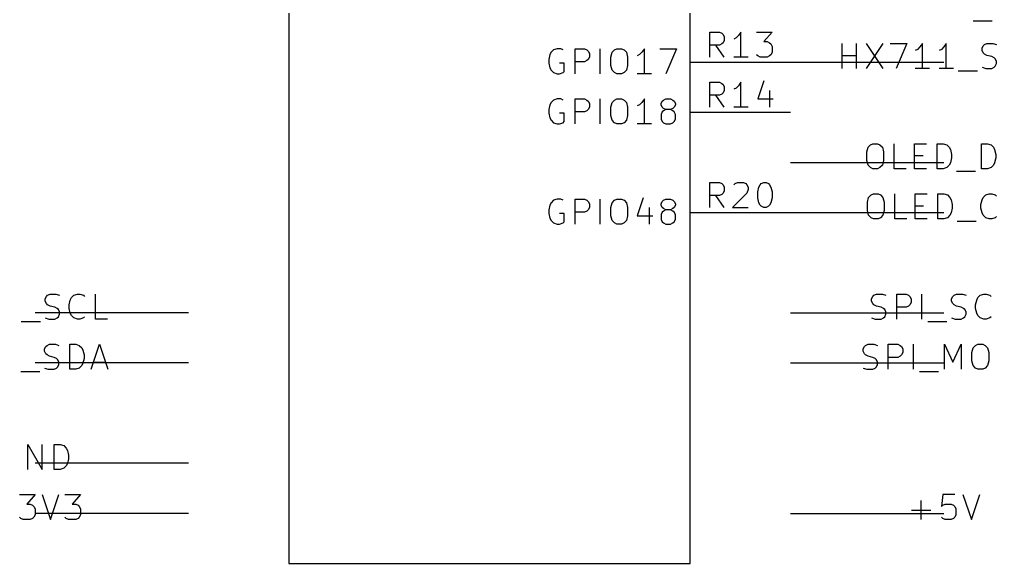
# Model space of a CAD drawing. Extents: x -0.4 to 16.1, y -11.3 to -0.4.
# Drawn here: x 3.788 to 5.735, y -4.937 to -3.852 of the extents above; entities that cross this region are included whole.
import ezdxf

# ---------------------------------------------------------------- set-up
doc = ezdxf.new("R2010")
doc.units = 0
doc.header["$MEASUREMENT"] = 0
for name, color, linetype in [('CYAN2', 4, 'CONTINUOUS'), ('GRAY1', 251, 'CONTINUOUS'), ('GREEN3', 91, 'CONTINUOUS'), ('LYELLOW', 51, 'CONTINUOUS'), ('RED2', 1, 'CONTINUOUS'), ('RED3', 11, 'CONTINUOUS')]:
    doc.layers.add(name, color=color, linetype=linetype)

msp = doc.modelspace()

# ---------------------------------------------------------------- linework, layer by layer
at = {"layer": 'CYAN2', "linetype": 'CONTINUOUS'}
for p, q in [((4.852, -3.9125), (4.8473, -3.9173)), ((4.8592, -3.9101), (4.852, -3.9125)), ((4.8663, -3.9101), (4.8592, -3.9101)), ((4.8711, -3.9125), (4.8663, -3.9101)), ((4.8949, -3.9601), (4.8949, -3.9101)), ((4.8949, -3.9101), (4.9139, -3.9101)), ((4.9139, -3.9101), (4.9187, -3.9125)), ((4.9187, -3.9125), (4.9211, -3.9149)), ((4.9449, -3.9601), (4.9449, -3.9101)), ((4.9687, -3.9173), (4.9735, -3.9125)), ((4.9735, -3.9125), (4.9782, -3.9101)), ((4.9782, -3.9101), (4.9877, -3.9101)), ((4.9877, -3.9101), (4.9925, -3.9125)), ((4.9925, -3.9125), (4.9973, -3.9173)), ((5.033, -3.9101), (5.0282, -3.9173)), ((5.033, -3.9601), (5.033, -3.9101)), ((5.0639, -3.9101), (5.0973, -3.9101)), ((5.0973, -3.9101), (5.0758, -3.9601)), ((4.8449, -3.922), (4.8425, -3.9316)), ((4.8425, -3.9316), (4.8425, -3.9387)), ((4.8473, -3.9173), (4.8449, -3.922)), ((4.9211, -3.9316), (4.9187, -3.9339)), ((4.9211, -3.9149), (4.9235, -3.9197)), ((4.9235, -3.9268), (4.9211, -3.9316)), ((4.9235, -3.9197), (4.9235, -3.9268)), ((4.9663, -3.9268), (4.9687, -3.9173)), ((4.9663, -3.9435), (4.9663, -3.9268)), ((4.9973, -3.9173), (4.9996, -3.9268)), ((4.9996, -3.9268), (4.9996, -3.9435)), ((5.0235, -3.922), (5.0187, -3.9244)), ((5.0282, -3.9173), (5.0235, -3.922)), ((4.8425, -3.9387), (4.8449, -3.9482)), ((4.8449, -3.9482), (4.8473, -3.953)), ((4.8735, -3.9387), (4.8639, -3.9387)), ((4.8735, -3.9554), (4.8735, -3.9387)), ((4.9139, -3.9363), (4.8949, -3.9363)), ((4.9187, -3.9339), (4.9139, -3.9363)), ((4.9687, -3.953), (4.9663, -3.9435)), ((4.9996, -3.9435), (4.9973, -3.953)), ((4.8473, -3.953), (4.852, -3.9578)), ((4.852, -3.9578), (4.8592, -3.9601)), ((4.8592, -3.9601), (4.8639, -3.9601)), ((4.8639, -3.9601), (4.8711, -3.9578)), ((4.8711, -3.9578), (4.8735, -3.9554)), ((4.9735, -3.9578), (4.9687, -3.953)), ((4.9782, -3.9601), (4.9735, -3.9578)), ((4.9877, -3.9601), (4.9782, -3.9601)), ((4.9925, -3.9578), (4.9877, -3.9601)), ((4.9973, -3.953), (4.9925, -3.9578)), ((5.0473, -3.9601), (5.0187, -3.9601)), ((4.8592, -4.0101), (4.852, -4.0125)), ((4.8663, -4.0101), (4.8592, -4.0101)), ((4.8711, -4.0125), (4.8663, -4.0101)), ((4.8949, -4.0601), (4.8949, -4.0101)), ((4.8949, -4.0101), (4.9139, -4.0101)), ((4.9139, -4.0101), (4.9187, -4.0125)), ((4.9449, -4.0601), (4.9449, -4.0101)), ((4.9735, -4.0125), (4.9782, -4.0101)), ((4.9782, -4.0101), (4.9877, -4.0101)), ((4.9877, -4.0101), (4.9925, -4.0125)), ((5.033, -4.0101), (5.0282, -4.0173)), ((5.033, -4.0601), (5.033, -4.0101)), ((5.0711, -4.0125), (5.0758, -4.0101)), ((5.0758, -4.0101), (5.0854, -4.0101)), ((5.0854, -4.0101), (5.0901, -4.0125)), ((4.8449, -4.022), (4.8425, -4.0316)), ((4.8473, -4.0173), (4.8449, -4.022)), ((4.852, -4.0125), (4.8473, -4.0173)), ((4.9187, -4.0125), (4.9211, -4.0149)), ((4.9211, -4.0149), (4.9235, -4.0197)), ((4.9235, -4.0268), (4.9211, -4.0316)), ((4.9235, -4.0197), (4.9235, -4.0268)), ((4.9663, -4.0268), (4.9687, -4.0173)), ((4.9663, -4.0435), (4.9663, -4.0268)), ((4.9687, -4.0173), (4.9735, -4.0125)), ((4.9925, -4.0125), (4.9973, -4.0173)), ((4.9973, -4.0173), (4.9996, -4.0268)), ((4.9996, -4.0268), (4.9996, -4.0435)), ((5.0235, -4.022), (5.0187, -4.0244)), ((5.0282, -4.0173), (5.0235, -4.022)), ((5.0663, -4.0197), (5.0687, -4.0149)), ((5.0663, -4.022), (5.0663, -4.0197)), ((5.0687, -4.0268), (5.0663, -4.022)), ((5.0687, -4.0149), (5.0711, -4.0125)), ((5.0711, -4.0292), (5.0687, -4.0268)), ((5.0758, -4.0316), (5.0711, -4.0292)), ((5.0901, -4.0292), (5.0854, -4.0316)), ((5.0901, -4.0125), (5.0925, -4.0149)), ((5.0925, -4.0268), (5.0901, -4.0292)), ((5.0925, -4.0149), (5.0949, -4.0197)), ((5.0949, -4.022), (5.0925, -4.0268)), ((5.0949, -4.0197), (5.0949, -4.022)), ((4.8425, -4.0316), (4.8425, -4.0387)), ((4.8425, -4.0387), (4.8449, -4.0482)), ((4.8449, -4.0482), (4.8473, -4.053)), ((4.8735, -4.0387), (4.8639, -4.0387)), ((4.8735, -4.0554), (4.8735, -4.0387)), ((4.9139, -4.0363), (4.8949, -4.0363)), ((4.9187, -4.0339), (4.9139, -4.0363)), ((4.9211, -4.0316), (4.9187, -4.0339)), ((4.9687, -4.053), (4.9663, -4.0435)), ((4.9996, -4.0435), (4.9973, -4.053)), ((5.0687, -4.0363), (5.0663, -4.0411)), ((5.0663, -4.0411), (5.0663, -4.0506)), ((5.0711, -4.0339), (5.0687, -4.0363)), ((5.0758, -4.0316), (5.0711, -4.0339)), ((5.0854, -4.0316), (5.0758, -4.0316)), ((5.0901, -4.0339), (5.0854, -4.0316)), ((5.0925, -4.0363), (5.0901, -4.0339)), ((5.0949, -4.0411), (5.0925, -4.0363)), ((5.0949, -4.0506), (5.0949, -4.0411)), ((4.8473, -4.053), (4.852, -4.0578)), ((4.852, -4.0578), (4.8592, -4.0601)), ((4.8592, -4.0601), (4.8639, -4.0601)), ((4.8639, -4.0601), (4.8711, -4.0578)), ((4.8711, -4.0578), (4.8735, -4.0554)), ((4.9735, -4.0578), (4.9687, -4.053)), ((4.9782, -4.0601), (4.9735, -4.0578)), ((4.9877, -4.0601), (4.9782, -4.0601)), ((4.9925, -4.0578), (4.9877, -4.0601)), ((4.9973, -4.053), (4.9925, -4.0578)), ((5.0473, -4.0601), (5.0187, -4.0601)), ((5.0663, -4.0506), (5.0687, -4.0554)), ((5.0687, -4.0554), (5.0711, -4.0578)), ((5.0711, -4.0578), (5.0758, -4.0601)), ((5.0758, -4.0601), (5.0854, -4.0601)), ((5.0854, -4.0601), (5.0901, -4.0578)), ((5.0901, -4.0578), (5.0925, -4.0554)), ((5.0925, -4.0554), (5.0949, -4.0506)), ((4.8449, -4.222), (4.8425, -4.2316)), ((4.8473, -4.2173), (4.8449, -4.222)), ((4.852, -4.2125), (4.8473, -4.2173)), ((4.8592, -4.2101), (4.852, -4.2125)), ((4.8663, -4.2101), (4.8592, -4.2101)), ((4.8711, -4.2125), (4.8663, -4.2101)), ((4.8949, -4.2601), (4.8949, -4.2101)), ((4.8949, -4.2101), (4.9139, -4.2101)), ((4.9139, -4.2101), (4.9187, -4.2125)), ((4.9187, -4.2125), (4.9211, -4.2149)), ((4.9211, -4.2149), (4.9235, -4.2197)), ((4.9235, -4.2197), (4.9235, -4.2268)), ((4.9449, -4.2601), (4.9449, -4.2101)), ((4.9663, -4.2268), (4.9687, -4.2173)), ((4.9687, -4.2173), (4.9735, -4.2125)), ((4.9735, -4.2125), (4.9782, -4.2101)), ((4.9782, -4.2101), (4.9877, -4.2101)), ((4.9877, -4.2101), (4.9925, -4.2125)), ((4.9925, -4.2125), (4.9973, -4.2173)), ((4.9973, -4.2173), (4.9996, -4.2268)), ((5.0306, -4.2078), (5.0187, -4.2435)), ((5.0663, -4.2197), (5.0687, -4.2149)), ((5.0663, -4.222), (5.0663, -4.2197)), ((5.0687, -4.2268), (5.0663, -4.222)), ((5.0687, -4.2149), (5.0711, -4.2125)), ((5.0711, -4.2125), (5.0758, -4.2101)), ((5.0758, -4.2101), (5.0854, -4.2101)), ((5.0854, -4.2101), (5.0901, -4.2125)), ((5.0901, -4.2125), (5.0925, -4.2149)), ((5.0925, -4.2149), (5.0949, -4.2197)), ((5.0949, -4.222), (5.0925, -4.2268)), ((5.0949, -4.2197), (5.0949, -4.222)), ((4.8425, -4.2316), (4.8425, -4.2387)), ((4.8425, -4.2387), (4.8449, -4.2482)), ((4.8735, -4.2387), (4.8639, -4.2387)), ((4.8735, -4.2554), (4.8735, -4.2387)), ((4.9139, -4.2363), (4.8949, -4.2363)), ((4.9187, -4.2339), (4.9139, -4.2363)), ((4.9211, -4.2316), (4.9187, -4.2339)), ((4.9235, -4.2268), (4.9211, -4.2316)), ((4.9663, -4.2435), (4.9663, -4.2268)), ((4.9687, -4.253), (4.9663, -4.2435)), ((4.9996, -4.2435), (4.9973, -4.253)), ((4.9996, -4.2268), (4.9996, -4.2435)), ((5.0187, -4.2435), (5.0496, -4.2435)), ((5.0425, -4.2268), (5.0425, -4.2601)), ((5.0687, -4.2363), (5.0663, -4.2411)), ((5.0663, -4.2411), (5.0663, -4.2506)), ((5.0711, -4.2292), (5.0687, -4.2268)), ((5.0711, -4.2339), (5.0687, -4.2363)), ((5.0758, -4.2316), (5.0711, -4.2292)), ((5.0758, -4.2316), (5.0711, -4.2339)), ((5.0854, -4.2316), (5.0758, -4.2316)), ((5.0901, -4.2292), (5.0854, -4.2316)), ((5.0901, -4.2339), (5.0854, -4.2316)), ((5.0925, -4.2268), (5.0901, -4.2292)), ((5.0925, -4.2363), (5.0901, -4.2339)), ((5.0949, -4.2411), (5.0925, -4.2363)), ((5.0949, -4.2506), (5.0949, -4.2411)), ((4.8449, -4.2482), (4.8473, -4.253)), ((4.8473, -4.253), (4.852, -4.2578)), ((4.852, -4.2578), (4.8592, -4.2601)), ((4.8592, -4.2601), (4.8639, -4.2601)), ((4.8639, -4.2601), (4.8711, -4.2578)), ((4.8711, -4.2578), (4.8735, -4.2554)), ((4.9735, -4.2578), (4.9687, -4.253)), ((4.9782, -4.2601), (4.9735, -4.2578)), ((4.9877, -4.2601), (4.9782, -4.2601)), ((4.9925, -4.2578), (4.9877, -4.2601)), ((4.9973, -4.253), (4.9925, -4.2578)), ((5.0663, -4.2506), (5.0687, -4.2554)), ((5.0687, -4.2554), (5.0711, -4.2578)), ((5.0711, -4.2578), (5.0758, -4.2601)), ((5.0758, -4.2601), (5.0854, -4.2601)), ((5.0854, -4.2601), (5.0901, -4.2578)), ((5.0901, -4.2578), (5.0925, -4.2554)), ((5.0925, -4.2554), (5.0949, -4.2506))]:
    msp.add_line(p, q, dxfattribs=at)
at = {"layer": 'GRAY1', "linetype": 'CONTINUOUS'}
for p, q in [((5.6883, -3.8543), (5.7264, -3.8543)), ((5.4275, -3.9496), (5.4275, -3.8996)), ((5.4561, -3.9496), (5.4561, -3.8996)), ((5.4752, -3.8996), (5.5085, -3.9496)), ((5.5085, -3.8996), (5.4752, -3.9496)), ((5.5228, -3.8996), (5.5561, -3.8996)), ((5.5561, -3.8996), (5.5347, -3.9496)), ((5.5775, -3.9115), (5.5728, -3.9138)), ((5.5823, -3.9067), (5.5775, -3.9115)), ((5.5871, -3.8996), (5.5823, -3.9067)), ((5.5871, -3.9496), (5.5871, -3.8996)), ((5.6252, -3.9115), (5.6204, -3.9138)), ((5.6299, -3.9067), (5.6252, -3.9115)), ((5.6347, -3.8996), (5.6299, -3.9067)), ((5.6347, -3.9496), (5.6347, -3.8996)), ((5.7061, -3.9091), (5.7085, -3.9043)), ((5.7061, -3.9138), (5.7061, -3.9091)), ((5.7085, -3.9043), (5.7109, -3.9019)), ((5.7109, -3.9019), (5.7156, -3.8996)), ((5.7156, -3.8996), (5.7275, -3.8996)), ((5.7275, -3.8996), (5.7347, -3.9019)), ((5.4275, -3.9234), (5.4561, -3.9234)), ((5.7085, -3.9186), (5.7061, -3.9138)), ((5.7109, -3.921), (5.7085, -3.9186)), ((5.7156, -3.9234), (5.7109, -3.921)), ((5.7252, -3.9258), (5.7156, -3.9234)), ((5.7299, -3.9281), (5.7252, -3.9258)), ((5.7323, -3.9305), (5.7299, -3.9281)), ((5.7347, -3.9353), (5.7323, -3.9305)), ((5.6014, -3.9496), (5.5728, -3.9496)), ((5.649, -3.9496), (5.6204, -3.9496)), ((5.7061, -3.9472), (5.7133, -3.9496)), ((5.7133, -3.9496), (5.7252, -3.9496)), ((5.7252, -3.9496), (5.7299, -3.9472)), ((5.7299, -3.9472), (5.7323, -3.9448)), ((5.7323, -3.9448), (5.7347, -3.94)), ((5.7347, -3.94), (5.7347, -3.9353)), ((5.6585, -3.9543), (5.6966, -3.9543)), ((5.4764, -4.1162), (5.4787, -4.1067)), ((5.4787, -4.1067), (5.4835, -4.1019)), ((5.4835, -4.1019), (5.4883, -4.0996)), ((5.4883, -4.0996), (5.4978, -4.0996)), ((5.4978, -4.0996), (5.5025, -4.1019)), ((5.5025, -4.1019), (5.5073, -4.1067)), ((5.5073, -4.1067), (5.5097, -4.1162)), ((5.5311, -4.1496), (5.5311, -4.0996)), ((5.5716, -4.1496), (5.5716, -4.0996)), ((5.5716, -4.0996), (5.5954, -4.0996)), ((5.6168, -4.1496), (5.6168, -4.0996)), ((5.6168, -4.0996), (5.6287, -4.0996)), ((5.6287, -4.0996), (5.6359, -4.1019)), ((5.6359, -4.1019), (5.6406, -4.1067)), ((5.6406, -4.1067), (5.643, -4.1115)), ((5.7049, -4.1496), (5.7049, -4.0996)), ((5.7049, -4.0996), (5.7168, -4.0996)), ((5.7168, -4.0996), (5.724, -4.1019)), ((5.724, -4.1019), (5.7287, -4.1067)), ((5.7287, -4.1067), (5.7311, -4.1115)), ((5.4764, -4.1329), (5.4764, -4.1162)), ((5.5097, -4.1162), (5.5097, -4.1329)), ((5.5716, -4.1234), (5.5883, -4.1234)), ((5.643, -4.1115), (5.6454, -4.121)), ((5.6454, -4.121), (5.6454, -4.1281)), ((5.7311, -4.1115), (5.7335, -4.121)), ((5.7335, -4.121), (5.7335, -4.1281)), ((5.4787, -4.1424), (5.4764, -4.1329)), ((5.4835, -4.1472), (5.4787, -4.1424)), ((5.5073, -4.1424), (5.5025, -4.1472)), ((5.5097, -4.1329), (5.5073, -4.1424)), ((5.6406, -4.1424), (5.6359, -4.1472)), ((5.643, -4.1377), (5.6406, -4.1424)), ((5.6454, -4.1281), (5.643, -4.1377)), ((5.7287, -4.1424), (5.724, -4.1472)), ((5.7311, -4.1377), (5.7287, -4.1424)), ((5.7335, -4.1281), (5.7311, -4.1377)), ((5.4883, -4.1496), (5.4835, -4.1472)), ((5.4978, -4.1496), (5.4883, -4.1496)), ((5.5025, -4.1472), (5.4978, -4.1496)), ((5.5549, -4.1496), (5.5311, -4.1496)), ((5.5954, -4.1496), (5.5716, -4.1496)), ((5.6287, -4.1496), (5.6168, -4.1496)), ((5.6359, -4.1472), (5.6287, -4.1496)), ((5.6549, -4.1543), (5.693, -4.1543)), ((5.7168, -4.1496), (5.7049, -4.1496)), ((5.724, -4.1472), (5.7168, -4.1496)), ((5.4799, -4.2067), (5.4847, -4.2019)), ((5.4847, -4.2019), (5.4894, -4.1996)), ((5.4894, -4.1996), (5.499, -4.1996)), ((5.499, -4.1996), (5.5037, -4.2019)), ((5.5037, -4.2019), (5.5085, -4.2067)), ((5.5323, -4.2496), (5.5323, -4.1996)), ((5.5728, -4.2496), (5.5728, -4.1996)), ((5.5728, -4.1996), (5.5966, -4.1996)), ((5.618, -4.2496), (5.618, -4.1996)), ((5.618, -4.1996), (5.6299, -4.1996)), ((5.6299, -4.1996), (5.6371, -4.2019)), ((5.6371, -4.2019), (5.6418, -4.2067)), ((5.7085, -4.2067), (5.7133, -4.2019)), ((5.7133, -4.2019), (5.7204, -4.1996)), ((5.7204, -4.1996), (5.7252, -4.1996)), ((5.7252, -4.1996), (5.7323, -4.2019)), ((5.7323, -4.2019), (5.7347, -4.2043)), ((5.4775, -4.2162), (5.4799, -4.2067)), ((5.4775, -4.2329), (5.4775, -4.2162)), ((5.5085, -4.2067), (5.5109, -4.2162)), ((5.5109, -4.2162), (5.5109, -4.2329)), ((5.5728, -4.2234), (5.5894, -4.2234)), ((5.6418, -4.2067), (5.6442, -4.2115)), ((5.6442, -4.2115), (5.6466, -4.221)), ((5.6466, -4.221), (5.6466, -4.2281)), ((5.7037, -4.221), (5.7061, -4.2115)), ((5.7037, -4.2281), (5.7037, -4.221)), ((5.7061, -4.2115), (5.7085, -4.2067)), ((5.4799, -4.2424), (5.4775, -4.2329)), ((5.4847, -4.2472), (5.4799, -4.2424)), ((5.5085, -4.2424), (5.5037, -4.2472)), ((5.5109, -4.2329), (5.5085, -4.2424)), ((5.6418, -4.2424), (5.6371, -4.2472)), ((5.6442, -4.2377), (5.6418, -4.2424)), ((5.6466, -4.2281), (5.6442, -4.2377)), ((5.7061, -4.2377), (5.7037, -4.2281)), ((5.7085, -4.2424), (5.7061, -4.2377)), ((5.7133, -4.2472), (5.7085, -4.2424)), ((5.4894, -4.2496), (5.4847, -4.2472)), ((5.499, -4.2496), (5.4894, -4.2496)), ((5.5037, -4.2472), (5.499, -4.2496)), ((5.5561, -4.2496), (5.5323, -4.2496)), ((5.5966, -4.2496), (5.5728, -4.2496)), ((5.6299, -4.2496), (5.618, -4.2496)), ((5.6371, -4.2472), (5.6299, -4.2496)), ((5.6561, -4.2543), (5.6942, -4.2543)), ((5.7204, -4.2496), (5.7133, -4.2472)), ((5.7252, -4.2496), (5.7204, -4.2496)), ((5.7323, -4.2472), (5.7252, -4.2496)), ((5.7347, -4.2448), (5.7323, -4.2472)), ((3.8439, -4.4019), (3.8487, -4.3996)), ((3.8487, -4.3996), (3.8606, -4.3996)), ((3.8606, -4.3996), (3.8677, -4.4019)), ((3.8963, -4.4019), (3.9034, -4.3996)), ((3.9034, -4.3996), (3.9082, -4.3996)), ((3.9082, -4.3996), (3.9153, -4.4019)), ((3.9391, -4.4496), (3.9391, -4.3996)), ((5.4906, -4.4019), (5.4954, -4.3996)), ((5.4954, -4.3996), (5.5073, -4.3996)), ((5.5073, -4.3996), (5.5144, -4.4019)), ((5.5359, -4.4496), (5.5359, -4.3996)), ((5.5359, -4.3996), (5.5549, -4.3996)), ((5.5549, -4.3996), (5.5597, -4.4019)), ((5.5859, -4.4496), (5.5859, -4.3996)), ((5.6502, -4.4019), (5.6549, -4.3996)), ((5.6549, -4.3996), (5.6668, -4.3996)), ((5.6668, -4.3996), (5.674, -4.4019)), ((5.7025, -4.4019), (5.7097, -4.3996)), ((5.7097, -4.3996), (5.7144, -4.3996)), ((5.7144, -4.3996), (5.7216, -4.4019)), ((3.8391, -4.4091), (3.8415, -4.4043)), ((3.8391, -4.4138), (3.8391, -4.4091)), ((3.8415, -4.4186), (3.8391, -4.4138)), ((3.8415, -4.4043), (3.8439, -4.4019)), ((3.8439, -4.421), (3.8415, -4.4186)), ((3.8868, -4.421), (3.8891, -4.4115)), ((3.8891, -4.4115), (3.8915, -4.4067)), ((3.8915, -4.4067), (3.8963, -4.4019)), ((3.9153, -4.4019), (3.9177, -4.4043)), ((5.4859, -4.4091), (5.4883, -4.4043)), ((5.4859, -4.4138), (5.4859, -4.4091)), ((5.4883, -4.4186), (5.4859, -4.4138)), ((5.4883, -4.4043), (5.4906, -4.4019)), ((5.4906, -4.421), (5.4883, -4.4186)), ((5.5597, -4.4019), (5.5621, -4.4043)), ((5.5621, -4.4043), (5.5644, -4.4091)), ((5.5644, -4.4162), (5.5621, -4.421)), ((5.5644, -4.4091), (5.5644, -4.4162)), ((5.6454, -4.4091), (5.6478, -4.4043)), ((5.6454, -4.4138), (5.6454, -4.4091)), ((5.6478, -4.4186), (5.6454, -4.4138)), ((5.6478, -4.4043), (5.6502, -4.4019)), ((5.6502, -4.421), (5.6478, -4.4186)), ((5.693, -4.421), (5.6954, -4.4115)), ((5.6954, -4.4115), (5.6978, -4.4067)), ((5.6978, -4.4067), (5.7025, -4.4019)), ((5.7216, -4.4019), (5.724, -4.4043)), ((3.8487, -4.4234), (3.8439, -4.421)), ((3.8582, -4.4258), (3.8487, -4.4234)), ((3.8629, -4.4281), (3.8582, -4.4258)), ((3.8653, -4.4305), (3.8629, -4.4281)), ((3.8677, -4.4353), (3.8653, -4.4305)), ((3.8677, -4.44), (3.8677, -4.4353)), ((3.8868, -4.4281), (3.8868, -4.421)), ((3.8891, -4.4377), (3.8868, -4.4281)), ((3.8915, -4.4424), (3.8891, -4.4377)), ((5.4954, -4.4234), (5.4906, -4.421)), ((5.5049, -4.4258), (5.4954, -4.4234)), ((5.5097, -4.4281), (5.5049, -4.4258)), ((5.5121, -4.4305), (5.5097, -4.4281)), ((5.5144, -4.4353), (5.5121, -4.4305)), ((5.5144, -4.44), (5.5144, -4.4353)), ((5.5549, -4.4258), (5.5359, -4.4258)), ((5.5597, -4.4234), (5.5549, -4.4258)), ((5.5621, -4.421), (5.5597, -4.4234)), ((5.6549, -4.4234), (5.6502, -4.421)), ((5.6644, -4.4258), (5.6549, -4.4234)), ((5.6692, -4.4281), (5.6644, -4.4258)), ((5.6716, -4.4305), (5.6692, -4.4281)), ((5.674, -4.4353), (5.6716, -4.4305)), ((5.674, -4.44), (5.674, -4.4353)), ((5.693, -4.4281), (5.693, -4.421)), ((5.6954, -4.4377), (5.693, -4.4281)), ((5.6978, -4.4424), (5.6954, -4.4377)), ((3.7915, -4.4543), (3.8296, -4.4543)), ((3.8391, -4.4472), (3.8463, -4.4496)), ((3.8463, -4.4496), (3.8582, -4.4496)), ((3.8582, -4.4496), (3.8629, -4.4472)), ((3.8629, -4.4472), (3.8653, -4.4448)), ((3.8653, -4.4448), (3.8677, -4.44)), ((3.8963, -4.4472), (3.8915, -4.4424)), ((3.9034, -4.4496), (3.8963, -4.4472)), ((3.9082, -4.4496), (3.9034, -4.4496)), ((3.9153, -4.4472), (3.9082, -4.4496)), ((3.9177, -4.4448), (3.9153, -4.4472)), ((3.9629, -4.4496), (3.9391, -4.4496)), ((5.4859, -4.4472), (5.493, -4.4496)), ((5.493, -4.4496), (5.5049, -4.4496)), ((5.5049, -4.4496), (5.5097, -4.4472)), ((5.5097, -4.4472), (5.5121, -4.4448)), ((5.5121, -4.4448), (5.5144, -4.44)), ((5.5978, -4.4543), (5.6359, -4.4543)), ((5.6454, -4.4472), (5.6525, -4.4496)), ((5.6525, -4.4496), (5.6644, -4.4496)), ((5.6644, -4.4496), (5.6692, -4.4472)), ((5.6692, -4.4472), (5.6716, -4.4448)), ((5.6716, -4.4448), (5.674, -4.44)), ((5.7025, -4.4472), (5.6978, -4.4424)), ((5.7097, -4.4496), (5.7025, -4.4472)), ((5.7144, -4.4496), (5.7097, -4.4496)), ((5.7216, -4.4472), (5.7144, -4.4496)), ((5.724, -4.4448), (5.7216, -4.4472)), ((3.8379, -4.5091), (3.8403, -4.5043)), ((3.8379, -4.5138), (3.8379, -4.5091)), ((3.8403, -4.5186), (3.8379, -4.5138)), ((3.8403, -4.5043), (3.8427, -4.5019)), ((3.8427, -4.5019), (3.8475, -4.4996)), ((3.8475, -4.4996), (3.8594, -4.4996)), ((3.8594, -4.4996), (3.8665, -4.5019)), ((3.8879, -4.5496), (3.8879, -4.4996)), ((3.8879, -4.4996), (3.8998, -4.4996)), ((3.8998, -4.4996), (3.907, -4.5019)), ((3.907, -4.5019), (3.9118, -4.5067)), ((3.9118, -4.5067), (3.9141, -4.5115)), ((3.9141, -4.5115), (3.9165, -4.521)), ((3.9308, -4.5496), (3.9475, -4.4996)), ((3.9475, -4.4996), (3.9641, -4.5496)), ((5.4692, -4.5091), (5.4716, -4.5043)), ((5.4692, -4.5138), (5.4692, -4.5091)), ((5.4716, -4.5186), (5.4692, -4.5138)), ((5.4716, -4.5043), (5.474, -4.5019)), ((5.474, -4.5019), (5.4787, -4.4996)), ((5.4787, -4.4996), (5.4906, -4.4996)), ((5.4906, -4.4996), (5.4978, -4.5019)), ((5.5192, -4.5496), (5.5192, -4.4996)), ((5.5192, -4.4996), (5.5383, -4.4996)), ((5.5383, -4.4996), (5.543, -4.5019)), ((5.543, -4.5019), (5.5454, -4.5043)), ((5.5454, -4.5043), (5.5478, -4.5091)), ((5.5478, -4.5162), (5.5454, -4.521)), ((5.5478, -4.5091), (5.5478, -4.5162)), ((5.5692, -4.5496), (5.5692, -4.4996)), ((5.6311, -4.5496), (5.6311, -4.4996)), ((5.6311, -4.4996), (5.6478, -4.5353)), ((5.6478, -4.5353), (5.6644, -4.4996)), ((5.6644, -4.4996), (5.6644, -4.5496)), ((5.6859, -4.5162), (5.6883, -4.5067)), ((5.6859, -4.5329), (5.6859, -4.5162)), ((5.6883, -4.5067), (5.693, -4.5019)), ((5.693, -4.5019), (5.6978, -4.4996)), ((5.6978, -4.4996), (5.7073, -4.4996)), ((5.7073, -4.4996), (5.7121, -4.5019)), ((5.7121, -4.5019), (5.7168, -4.5067)), ((5.7168, -4.5067), (5.7192, -4.5162)), ((5.7192, -4.5162), (5.7192, -4.5329)), ((3.8427, -4.521), (3.8403, -4.5186)), ((3.8475, -4.5234), (3.8427, -4.521)), ((3.857, -4.5258), (3.8475, -4.5234)), ((3.8618, -4.5281), (3.857, -4.5258)), ((3.8641, -4.5305), (3.8618, -4.5281)), ((3.8665, -4.5353), (3.8641, -4.5305)), ((3.8665, -4.54), (3.8665, -4.5353)), ((3.9165, -4.5281), (3.9141, -4.5377)), ((3.9165, -4.521), (3.9165, -4.5281)), ((3.9356, -4.5353), (3.9594, -4.5353)), ((5.474, -4.521), (5.4716, -4.5186)), ((5.4787, -4.5234), (5.474, -4.521)), ((5.4883, -4.5258), (5.4787, -4.5234)), ((5.493, -4.5281), (5.4883, -4.5258)), ((5.4954, -4.5305), (5.493, -4.5281)), ((5.4978, -4.5353), (5.4954, -4.5305)), ((5.4978, -4.54), (5.4978, -4.5353)), ((5.5383, -4.5258), (5.5192, -4.5258)), ((5.543, -4.5234), (5.5383, -4.5258)), ((5.5454, -4.521), (5.543, -4.5234)), ((5.6883, -4.5424), (5.6859, -4.5329)), ((5.7192, -4.5329), (5.7168, -4.5424)), ((3.7903, -4.5543), (3.8284, -4.5543)), ((3.8379, -4.5472), (3.8451, -4.5496)), ((3.8451, -4.5496), (3.857, -4.5496)), ((3.857, -4.5496), (3.8618, -4.5472)), ((3.8618, -4.5472), (3.8641, -4.5448)), ((3.8641, -4.5448), (3.8665, -4.54)), ((3.8998, -4.5496), (3.8879, -4.5496)), ((3.907, -4.5472), (3.8998, -4.5496)), ((3.9118, -4.5424), (3.907, -4.5472)), ((3.9141, -4.5377), (3.9118, -4.5424)), ((5.4692, -4.5472), (5.4764, -4.5496)), ((5.4764, -4.5496), (5.4883, -4.5496)), ((5.4883, -4.5496), (5.493, -4.5472)), ((5.493, -4.5472), (5.4954, -4.5448)), ((5.4954, -4.5448), (5.4978, -4.54)), ((5.5811, -4.5543), (5.6192, -4.5543)), ((5.693, -4.5472), (5.6883, -4.5424)), ((5.6978, -4.5496), (5.693, -4.5472)), ((5.7073, -4.5496), (5.6978, -4.5496)), ((5.7121, -4.5472), (5.7073, -4.5496)), ((5.7168, -4.5424), (5.7121, -4.5472)), ((3.8046, -4.7496), (3.8046, -4.6996)), ((3.8046, -4.6996), (3.8332, -4.7496)), ((3.8332, -4.7496), (3.8332, -4.6996)), ((3.857, -4.7496), (3.857, -4.6996)), ((3.857, -4.6996), (3.8689, -4.6996)), ((3.8689, -4.6996), (3.876, -4.7019)), ((3.876, -4.7019), (3.8808, -4.7067)), ((3.8808, -4.7067), (3.8832, -4.7115)), ((3.8832, -4.7115), (3.8856, -4.721)), ((3.8856, -4.7281), (3.8832, -4.7377)), ((3.8856, -4.721), (3.8856, -4.7281)), ((3.8689, -4.7496), (3.857, -4.7496)), ((3.876, -4.7472), (3.8689, -4.7496)), ((3.8808, -4.7424), (3.876, -4.7472)), ((3.8832, -4.7377), (3.8808, -4.7424)), ((3.7879, -4.7996), (3.8189, -4.7996)), ((3.8189, -4.7996), (3.8022, -4.8186)), ((3.8332, -4.7996), (3.8498, -4.8496)), ((3.8498, -4.8496), (3.8665, -4.7996)), ((3.8784, -4.7996), (3.9094, -4.7996)), ((3.9094, -4.7996), (3.8927, -4.8186)), ((5.6275, -4.7996), (5.6252, -4.8234)), ((5.6514, -4.7996), (5.6275, -4.7996)), ((5.668, -4.7996), (5.6847, -4.8496)), ((5.6847, -4.8496), (5.7014, -4.7996)), ((3.8022, -4.8186), (3.8094, -4.8186)), ((3.8094, -4.8186), (3.8141, -4.821)), ((3.8141, -4.821), (3.8165, -4.8234)), ((3.8165, -4.8234), (3.8189, -4.8281)), ((3.8927, -4.8186), (3.8999, -4.8186)), ((3.8999, -4.8186), (3.9046, -4.821)), ((3.9046, -4.821), (3.907, -4.8234)), ((3.907, -4.8234), (3.9094, -4.8281)), ((5.5847, -4.8496), (5.5847, -4.8115)), ((5.6252, -4.8234), (5.6275, -4.821)), ((5.6275, -4.821), (5.6323, -4.8186)), ((5.6323, -4.8186), (5.6442, -4.8186)), ((5.6442, -4.8186), (5.649, -4.821)), ((5.649, -4.821), (5.6514, -4.8234)), ((5.6514, -4.8234), (5.6537, -4.8281)), ((3.7903, -4.8472), (3.7879, -4.8448)), ((3.7951, -4.8496), (3.7903, -4.8472)), ((3.8141, -4.8472), (3.8094, -4.8496)), ((3.8165, -4.8448), (3.8141, -4.8472)), ((3.8189, -4.84), (3.8165, -4.8448)), ((3.8189, -4.8281), (3.8189, -4.84)), ((3.8808, -4.8472), (3.8784, -4.8448)), ((3.8856, -4.8496), (3.8808, -4.8472)), ((3.9046, -4.8472), (3.8999, -4.8496)), ((3.907, -4.8448), (3.9046, -4.8472)), ((3.9094, -4.84), (3.907, -4.8448)), ((3.9094, -4.8281), (3.9094, -4.84)), ((5.5656, -4.8305), (5.6037, -4.8305)), ((5.6275, -4.8472), (5.6252, -4.8448)), ((5.6323, -4.8496), (5.6275, -4.8472)), ((5.649, -4.8472), (5.6442, -4.8496)), ((5.6514, -4.8448), (5.649, -4.8472)), ((5.6537, -4.84), (5.6514, -4.8448)), ((5.6537, -4.8281), (5.6537, -4.84)), ((3.8094, -4.8496), (3.7951, -4.8496)), ((3.8999, -4.8496), (3.8856, -4.8496)), ((5.6442, -4.8496), (5.6323, -4.8496))]:
    msp.add_line(p, q, dxfattribs=at)
at = {"layer": 'GREEN3', "linetype": 'CONTINUOUS'}
for p, q in [((5.3244, -3.937), (5.6299, -3.937)), ((5.3244, -4.137), (5.6299, -4.137)), ((5.3244, -4.237), (5.6299, -4.237)), ((4.1244, -4.437), (3.8189, -4.437)), ((5.3244, -4.437), (5.6299, -4.437)), ((4.1244, -4.537), (3.8189, -4.537)), ((5.3244, -4.537), (5.6299, -4.537)), ((4.1244, -4.737), (3.8189, -4.737)), ((4.1244, -4.837), (3.8189, -4.837)), ((5.3244, -4.837), (5.6299, -4.837))]:
    msp.add_line(p, q, dxfattribs=at)
at = {"layer": 'LYELLOW', "linetype": 'CONTINUOUS'}
for p, q in [((4.3244, -2.937), (4.3244, -4.937)), ((5.1244, -4.937), (5.1244, -2.937)), ((4.3244, -4.937), (5.1244, -4.937))]:
    msp.add_line(p, q, dxfattribs=at)
at = {"layer": 'RED2', "linetype": 'CONTINUOUS'}
for p, q in [((4.3244, -2.937), (4.3244, -4.937)), ((5.1244, -4.937), (5.1244, -2.937)), ((5.1244, -3.937), (5.3244, -3.937)), ((5.1244, -4.037), (5.3244, -4.037)), ((5.1244, -4.237), (5.3244, -4.237)), ((4.3244, -4.937), (5.1244, -4.937))]:
    msp.add_line(p, q, dxfattribs=at)
at = {"layer": 'RED3', "linetype": 'CONTINUOUS'}
for p, q in [((5.1637, -3.9269), (5.1637, -3.8769)), ((5.1637, -3.8769), (5.1827, -3.8769)), ((5.1827, -3.8769), (5.1875, -3.8793)), ((5.1875, -3.8793), (5.1899, -3.8816)), ((5.1899, -3.8816), (5.1923, -3.8864)), ((5.1923, -3.8864), (5.1923, -3.8936)), ((5.2161, -3.8888), (5.2113, -3.8912)), ((5.2208, -3.884), (5.2161, -3.8888)), ((5.2256, -3.8769), (5.2208, -3.884)), ((5.2256, -3.9269), (5.2256, -3.8769)), ((5.2566, -3.8769), (5.2875, -3.8769)), ((5.2875, -3.8769), (5.2708, -3.8959)), ((5.1827, -3.9031), (5.1637, -3.9031)), ((5.1923, -3.9269), (5.1756, -3.9031)), ((5.1875, -3.9007), (5.1827, -3.9031)), ((5.1899, -3.8983), (5.1875, -3.9007)), ((5.1923, -3.8936), (5.1899, -3.8983)), ((5.2708, -3.8959), (5.278, -3.8959)), ((5.278, -3.8959), (5.2827, -3.8983)), ((5.2827, -3.8983), (5.2851, -3.9007)), ((5.2851, -3.9007), (5.2875, -3.9055)), ((5.2875, -3.9055), (5.2875, -3.9174)), ((5.2399, -3.9269), (5.2113, -3.9269)), ((5.2589, -3.9245), (5.2566, -3.9221)), ((5.2637, -3.9269), (5.2589, -3.9245)), ((5.278, -3.9269), (5.2637, -3.9269)), ((5.2827, -3.9245), (5.278, -3.9269)), ((5.2851, -3.9221), (5.2827, -3.9245)), ((5.2875, -3.9174), (5.2851, -3.9221)), ((5.1637, -4.0269), (5.1637, -3.9769)), ((5.1637, -3.9769), (5.1827, -3.9769)), ((5.1827, -3.9769), (5.1875, -3.9793)), ((5.1875, -3.9793), (5.1899, -3.9816)), ((5.1899, -3.9816), (5.1923, -3.9864)), ((5.1923, -3.9864), (5.1923, -3.9936)), ((5.2161, -3.9888), (5.2113, -3.9912)), ((5.2208, -3.984), (5.2161, -3.9888)), ((5.2256, -3.9769), (5.2208, -3.984)), ((5.2256, -4.0269), (5.2256, -3.9769)), ((5.2708, -3.9745), (5.2589, -4.0102)), ((5.1827, -4.0031), (5.1637, -4.0031)), ((5.1923, -4.0269), (5.1756, -4.0031)), ((5.1875, -4.0007), (5.1827, -4.0031)), ((5.1899, -3.9983), (5.1875, -4.0007)), ((5.1923, -3.9936), (5.1899, -3.9983)), ((5.2589, -4.0102), (5.2899, -4.0102)), ((5.2827, -3.9936), (5.2827, -4.0269)), ((5.2399, -4.0269), (5.2113, -4.0269)), ((5.1637, -4.2269), (5.1637, -4.1769)), ((5.1637, -4.1769), (5.1827, -4.1769)), ((5.1827, -4.1769), (5.1875, -4.1793)), ((5.1875, -4.1793), (5.1899, -4.1816)), ((5.1899, -4.1816), (5.1923, -4.1864)), ((5.2113, -4.1816), (5.2137, -4.1793)), ((5.2137, -4.1793), (5.2185, -4.1769)), ((5.2185, -4.1769), (5.2304, -4.1769)), ((5.2304, -4.1769), (5.2351, -4.1793)), ((5.2351, -4.1793), (5.2375, -4.1816)), ((5.2375, -4.1816), (5.2399, -4.1864)), ((5.2613, -4.1864), (5.2637, -4.1816)), ((5.2637, -4.1816), (5.2661, -4.1793)), ((5.2661, -4.1793), (5.2708, -4.1769)), ((5.2708, -4.1769), (5.2756, -4.1769)), ((5.2756, -4.1769), (5.2804, -4.1793)), ((5.2804, -4.1793), (5.2827, -4.1816)), ((5.2827, -4.1816), (5.2851, -4.1864)), ((5.1827, -4.2031), (5.1637, -4.2031)), ((5.1923, -4.2269), (5.1756, -4.2031)), ((5.1875, -4.2007), (5.1827, -4.2031)), ((5.1899, -4.1983), (5.1875, -4.2007)), ((5.1923, -4.1936), (5.1899, -4.1983)), ((5.1923, -4.1864), (5.1923, -4.1936)), ((5.2375, -4.1983), (5.2089, -4.2269)), ((5.2399, -4.1912), (5.2375, -4.1983)), ((5.2399, -4.1864), (5.2399, -4.1912)), ((5.2589, -4.1959), (5.2613, -4.1864)), ((5.2589, -4.2078), (5.2589, -4.1959)), ((5.2851, -4.1864), (5.2875, -4.1959)), ((5.2875, -4.1959), (5.2875, -4.2078)), ((5.2613, -4.2174), (5.2589, -4.2078)), ((5.2637, -4.2221), (5.2613, -4.2174)), ((5.2661, -4.2245), (5.2637, -4.2221)), ((5.2827, -4.2221), (5.2804, -4.2245)), ((5.2851, -4.2174), (5.2827, -4.2221)), ((5.2875, -4.2078), (5.2851, -4.2174)), ((5.2089, -4.2269), (5.2399, -4.2269)), ((5.2708, -4.2269), (5.2661, -4.2245)), ((5.2756, -4.2269), (5.2708, -4.2269)), ((5.2804, -4.2245), (5.2756, -4.2269))]:
    msp.add_line(p, q, dxfattribs=at)

doc.saveas('drawing.dxf')
